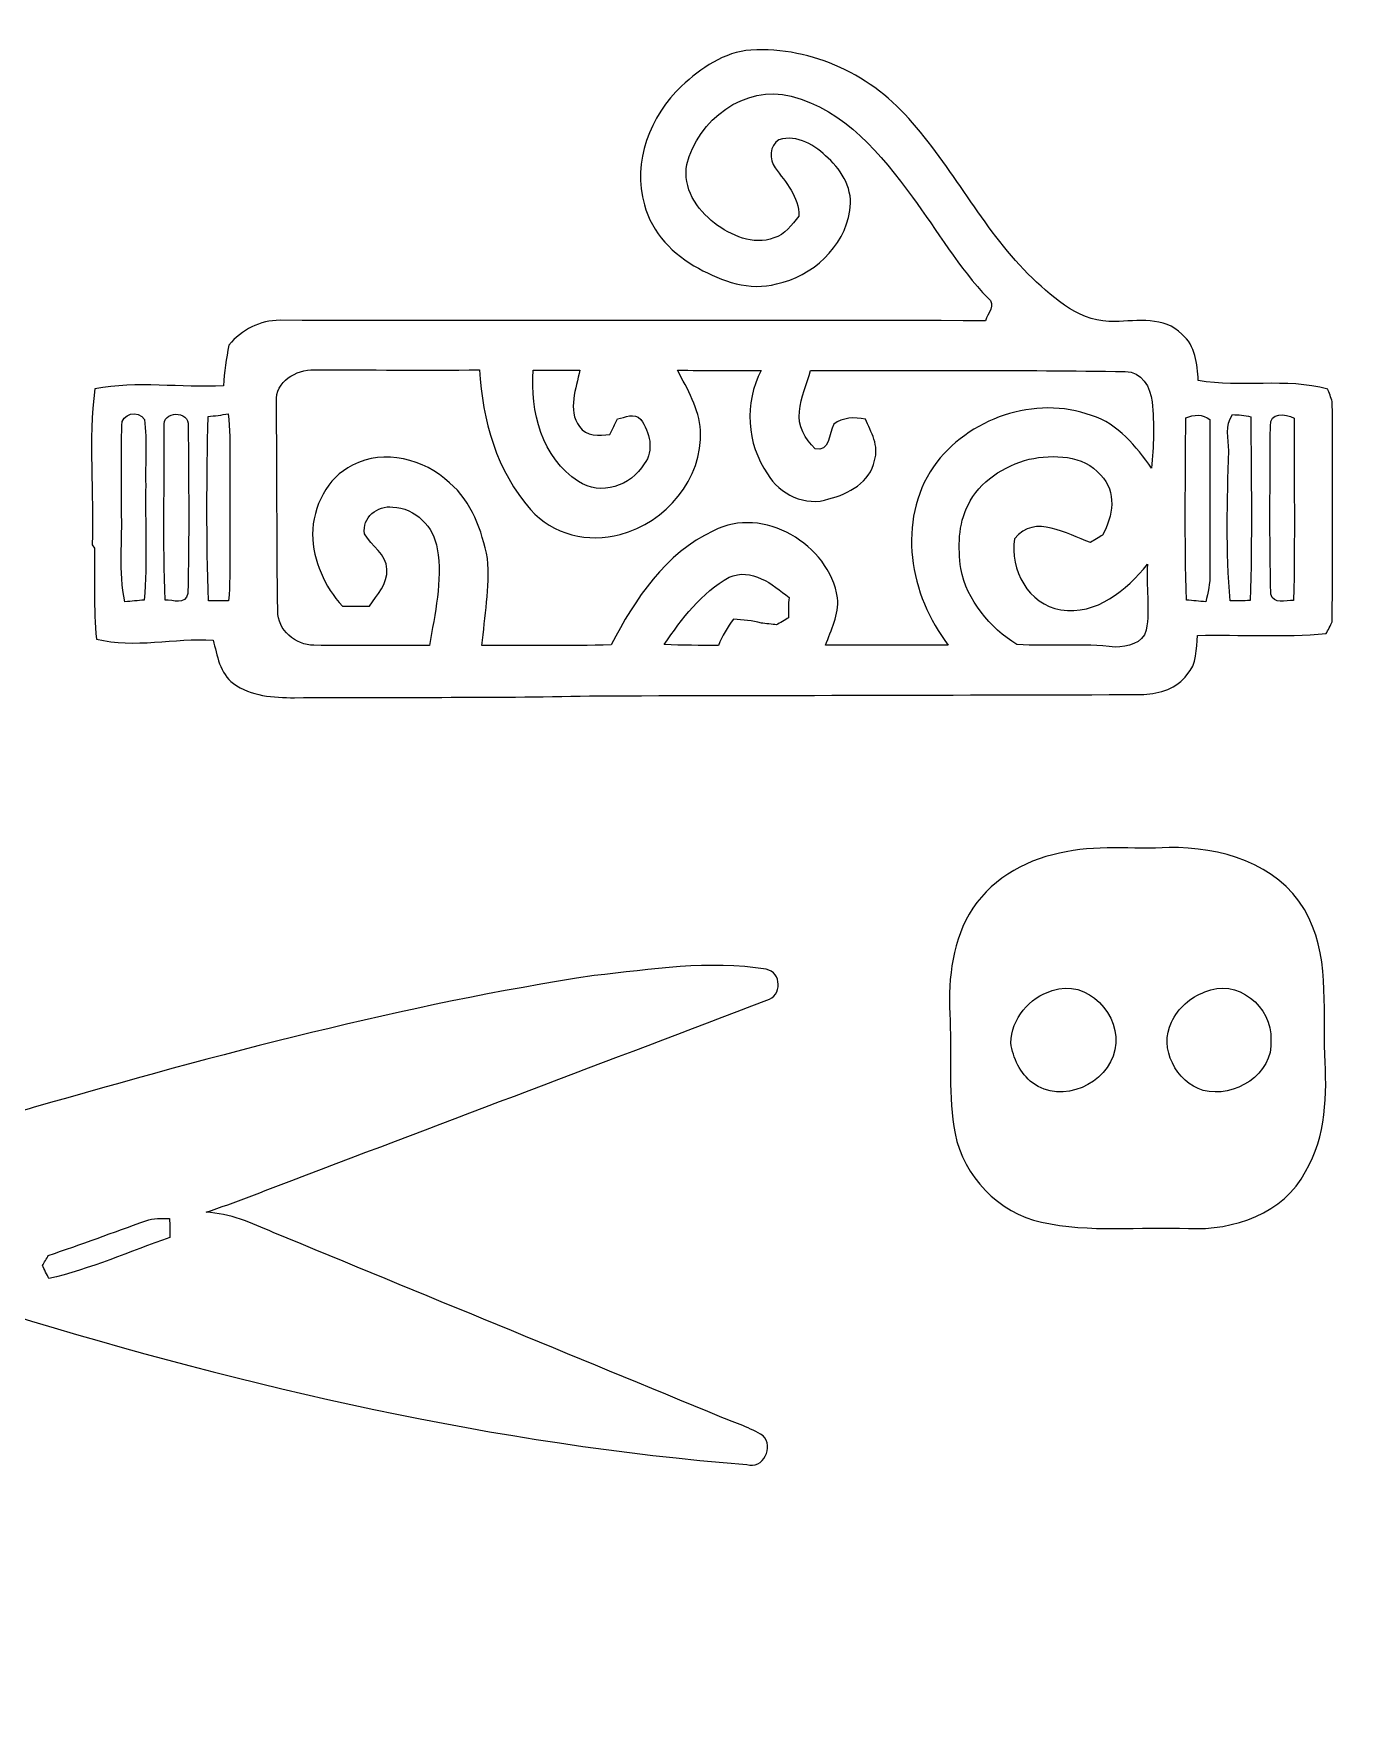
# Model space of a CAD drawing. Header units: centimetres. Extents: x -11.6 to 11.6, y -13.3 to 13.3.
# Drawn here: x -3.46 to 5.97, y -13.33 to -1.2 of the extents above; entities that cross this region are included whole.
import ezdxf

# ---------------------------------------------------------------- set-up
doc = ezdxf.new("R2010")
doc.units = ezdxf.units.CM
doc.header["$MEASUREMENT"] = 0
doc.layers.add('Camada 1', color=7, linetype='Continuous')

msp = doc.modelspace()

# ---------------------------------------------------------------- linework, layer by layer
at = {"layer": 'Camada 1', "color": 156}
for points, knots in [([(-11.61344, 13.16073), (-11.62826, 13.24574), (-11.55488, 13.32794), (-11.46739, 13.31207), (-11.46739, 13.31207), (-5.09376, 13.31382), (1.27987, 13.3117), (7.65352, 13.31312), (7.65352, 13.31312), (7.76958, 13.30854), (7.90115, 13.33993), (7.99606, 13.25386), (7.99606, 13.25386), (8.00417, 12.22269), (7.9957, 11.19152), (8.00028, 10.16035), (8.00028, 10.16035), (8.00064, 10.06545), (7.99747, 9.9702), (7.989, 9.8753), (7.989, 9.8753), (7.9696, 9.8633), (7.93009, 9.83932), (7.91033, 9.82733), (7.91033, 9.82733), (4.64889, 9.82591), (1.38747, 9.82944), (-1.8743, 9.82556), (-1.8743, 9.82556), (-2.14171, 9.14682), (-2.40347, 8.4656), (-2.67017, 7.78615), (-2.67017, 7.78615), (-2.85433, 7.31485), (-3.04024, 6.84001), (-3.13831, 6.34188), (-3.13831, 6.34188), (-3.20957, 5.95629), (-3.22121, 5.53507), (-3.04095, 5.17666), (-3.04095, 5.17666), (-2.8829, 4.86726), (-2.54458, 4.70641), (-2.21755, 4.64397), (-2.21755, 4.64397), (-1.75331, 4.55894), (-1.2841, 4.50778), (-0.81738, 4.44076), (-0.81738, 4.44076), (0.28292, 4.36915), (1.3836, 4.30176), (2.48391, 4.23121), (2.48391, 4.23121), (2.69098, 4.21534), (2.89877, 4.21462), (3.10585, 4.20441), (3.10585, 4.20441), (3.29423, 4.20017), (3.49956, 4.19805), (3.66253, 4.30635), (3.66253, 4.30635), (3.80293, 4.39844), (3.85409, 4.56988), (3.89008, 4.72439), (3.89008, 4.72439), (3.95427, 5.0112), (4.04035, 5.29271), (4.14972, 5.56577), (4.14972, 5.56577), (4.2813, 5.87162), (4.36986, 6.20077), (4.56917, 6.47276), (4.56917, 6.47276), (4.71594, 6.68267), (4.9096, 6.86118), (5.13927, 6.97688), (5.13927, 6.97688), (5.14667, 7.68561), (5.14139, 8.3947), (5.13891, 9.10343), (5.13891, 9.10343), (5.13715, 9.16834), (5.1562, 9.23042), (5.17065, 9.29251), (5.17065, 9.29251), (5.33576, 9.31086), (5.50298, 9.33273), (5.66914, 9.31403), (5.66914, 9.31403), (5.78908, 9.28934), (5.77391, 9.14188), (5.75875, 9.05051), (5.75875, 9.05051), (5.72099, 8.94785), (5.59859, 8.98277), (5.51532, 8.97325), (5.51532, 8.97325), (5.51602, 8.35025), (5.5132, 7.72688), (5.51638, 7.10388), (5.51638, 7.10388), (5.67548, 7.10177), (5.8353, 7.12082), (5.99369, 7.10494), (5.99369, 7.10494), (6.13409, 7.06649), (6.19159, 6.90667), (6.18842, 6.77403), (6.18842, 6.77403), (6.17431, 6.10376), (6.17926, 5.43277), (6.18313, 4.76215), (6.18313, 4.76215), (6.18983, 3.8682), (6.18277, 2.97427), (6.19972, 2.08033), (6.19972, 2.08033), (6.20218, 1.82209), (6.24521, 1.56069), (6.20289, 1.30386), (6.20289, 1.30386), (6.17466, 1.13736), (5.99546, 1.04951), (5.83881, 1.07032), (5.83881, 1.07032), (5.8427, 1.01847), (5.84729, 0.96555), (5.85152, 0.91298), (5.85152, 0.91298), (5.8794, 0.52105), (5.89633, 0.11112), (5.76438, -0.26492), (5.76438, -0.26492), (5.68819, -0.28892), (5.59611, -0.32173), (5.5312, -0.25471), (5.5312, -0.25471), (5.36787, -0.09207), (5.42995, 0.16087), (5.42042, 0.36759), (5.42042, 0.36759), (5.27227, 0.37146), (5.11104, 0.30938), (4.97416, 0.38876), (4.97416, 0.38876), (4.88209, 0.44908), (4.92619, 0.56902), (4.95618, 0.65158), (4.95618, 0.65158), (5.00486, 0.66745), (5.05354, 0.68262), (5.10292, 0.69673), (5.10292, 0.69673), (5.10645, 0.83219), (5.10857, 0.96731), (5.10575, 1.10277), (5.10575, 1.10277), (5.03166, 1.12182), (4.95969, 1.14723), (4.89372, 1.18497), (4.89372, 1.18497), (4.88032, 1.22273), (4.86692, 1.25976), (4.85352, 1.2968), (4.85352, 1.2968), (3.0226, 1.0862), (1.19345, 0.85619), (-0.63641, 0.63816), (-0.63641, 0.63816), (-1.74978, 0.50165), (-2.86419, 0.37253), (-3.97722, 0.23176), (-3.97722, 0.23176), (-3.98992, -0.21166), (-3.96098, -0.65475), (-3.96205, -1.09819), (-3.96205, -1.09819), (-3.96733, -1.14864), (-3.99308, -1.19345), (-4.01143, -1.24001), (-4.01143, -1.24001), (-4.05341, -1.25552), (-4.09539, -1.27141), (-4.13737, -1.28763), (-4.13737, -1.28763), (-4.13773, -1.37018), (-4.14055, -1.45274), (-4.14689, -1.53528), (-4.14689, -1.53528), (-4.34833, -1.60126), (-4.56706, -1.56739), (-4.77519, -1.5635), (-4.77519, -1.5635), (-4.86197, -1.49825), (-4.84645, -1.38324), (-4.84328, -1.28834), (-4.84328, -1.28834), (-4.89055, -1.2633), (-4.94911, -1.25095), (-4.98228, -1.20614), (-4.98228, -1.20614), (-5.04296, -1.09643), (-5.01261, -0.96731), (-5.01791, -0.84807), (-5.01791, -0.84807), (-4.99463, -0.34254), (-4.97521, 0.16544), (-5.01826, 0.67062), (-5.01826, 0.67062), (-5.00274, 0.86676), (-5.01368, 1.1169), (-4.82282, 1.23437), (-4.82282, 1.23437), (-4.82177, 1.29998), (-4.82141, 1.36525), (-4.81999, 1.4305), (-4.81999, 1.4305), (-5.31495, 1.4753), (-5.83812, 1.5702), (-6.235, 1.89018), (-6.235, 1.89018), (-6.3507, 1.9745), (-6.41702, 2.10996), (-6.53979, 2.1851), (-6.53979, 2.1851), (-6.55637, 1.94486), (-6.48017, 1.67815), (-6.60788, 1.45837), (-6.60788, 1.45837), (-6.68725, 1.3215), (-6.86047, 1.36172), (-6.99028, 1.38077), (-6.99028, 1.38077), (-7.03721, 1.22378), (-7.1007, 1.05728), (-7.24393, 0.96273), (-7.24393, 0.96273), (-7.53109, 0.75812), (-7.90257, 0.75247), (-8.24089, 0.77116), (-8.24089, 0.77116), (-8.243, 0.70097), (-8.24441, 0.63076), (-8.24653, 0.5602), (-8.24653, 0.5602), (-8.28639, 0.33584), (-8.36436, 0.08183), (-8.58696, -0.02399), (-8.58696, -0.02399), (-8.92421, -0.17463), (-9.3225, -0.1644), (-9.66328, -0.02962), (-9.66328, -0.02962), (-9.84391, 0.04056), (-10.00337, 0.17992), (-10.06439, 0.36759), (-10.06439, 0.36759), (-10.17235, 0.69179), (-10.1346, 1.03893), (-10.11943, 1.37371), (-10.11943, 1.37371), (-10.09967, 2.10397), (-10.1413, 2.83386), (-10.13106, 3.5641), (-10.13106, 3.5641), (-10.13953, 4.35222), (-10.10602, 5.13927), (-10.11872, 5.92737), (-10.11872, 5.92737), (-10.12754, 6.16091), (-10.06687, 6.41032), (-9.89471, 6.57718), (-9.89471, 6.57718), (-9.73772, 6.72041), (-9.52605, 6.81107), (-9.31156, 6.79944), (-9.31156, 6.79944), (-9.06744, 6.79309), (-8.8018, 6.79838), (-8.59155, 6.65409), (-8.59155, 6.65409), (-8.40669, 6.53133), (-8.31074, 6.31401), (-8.27652, 6.10129), (-8.27652, 6.10129), (-8.22889, 5.76333), (-8.24089, 5.42042), (-8.26346, 5.08105), (-8.26346, 5.08105), (-8.2677, 4.77943), (-8.26805, 4.47745), (-8.2691, 4.17547), (-8.2691, 4.17547), (-8.12659, 4.17724), (-7.98371, 4.18112), (-7.84083, 4.18182), (-7.84083, 4.18182), (-7.79673, 4.48027), (-7.84577, 4.78048), (-7.83943, 5.07965), (-7.83943, 5.07965), (-7.83872, 6.66184), (-7.84895, 8.24406), (-7.85213, 9.82627), (-7.85213, 9.82627), (-9.06956, 9.83014), (-10.28735, 9.82274), (-11.50479, 9.83014), (-11.50479, 9.83014), (-11.58521, 9.82238), (-11.62014, 9.91658), (-11.61308, 9.98255), (-11.61308, 9.98255), (-11.61273, 11.04194), (-11.61308, 12.10133), (-11.61344, 13.16073)], [0, 0, 0, 0, 0.0125, 0.0125, 0.0125, 0.0125, 0.025, 0.025, 0.025, 0.025, 0.0375, 0.0375, 0.0375, 0.0375, 0.05, 0.05, 0.05, 0.05, 0.0625, 0.0625, 0.0625, 0.0625, 0.075, 0.075, 0.075, 0.075, 0.0875, 0.0875, 0.0875, 0.0875, 0.1, 0.1, 0.1, 0.1, 0.1125, 0.1125, 0.1125, 0.1125, 0.125, 0.125, 0.125, 0.125, 0.1375, 0.1375, 0.1375, 0.1375, 0.15, 0.15, 0.15, 0.15, 0.1625, 0.1625, 0.1625, 0.1625, 0.175, 0.175, 0.175, 0.175, 0.1875, 0.1875, 0.1875, 0.1875, 0.2, 0.2, 0.2, 0.2, 0.2125, 0.2125, 0.2125, 0.2125, 0.225, 0.225, 0.225, 0.225, 0.2375, 0.2375, 0.2375, 0.2375, 0.25, 0.25, 0.25, 0.25, 0.2625, 0.2625, 0.2625, 0.2625, 0.275, 0.275, 0.275, 0.275, 0.2875, 0.2875, 0.2875, 0.2875, 0.3, 0.3, 0.3, 0.3, 0.3125, 0.3125, 0.3125, 0.3125, 0.325, 0.325, 0.325, 0.325, 0.3375, 0.3375, 0.3375, 0.3375, 0.35, 0.35, 0.35, 0.35, 0.3625, 0.3625, 0.3625, 0.3625, 0.375, 0.375, 0.375, 0.375, 0.3875, 0.3875, 0.3875, 0.3875, 0.4, 0.4, 0.4, 0.4, 0.4125, 0.4125, 0.4125, 0.4125, 0.425, 0.425, 0.425, 0.425, 0.4375, 0.4375, 0.4375, 0.4375, 0.45, 0.45, 0.45, 0.45, 0.4625, 0.4625, 0.4625, 0.4625, 0.475, 0.475, 0.475, 0.475, 0.4875, 0.4875, 0.4875, 0.4875, 0.5, 0.5, 0.5, 0.5, 0.5125, 0.5125, 0.5125, 0.5125, 0.525, 0.525, 0.525, 0.525, 0.5375, 0.5375, 0.5375, 0.5375, 0.55, 0.55, 0.55, 0.55, 0.5625, 0.5625, 0.5625, 0.5625, 0.575, 0.575, 0.575, 0.575, 0.5875, 0.5875, 0.5875, 0.5875, 0.6, 0.6, 0.6, 0.6, 0.6125, 0.6125, 0.6125, 0.6125, 0.625, 0.625, 0.625, 0.625, 0.6375, 0.6375, 0.6375, 0.6375, 0.65, 0.65, 0.65, 0.65, 0.6625, 0.6625, 0.6625, 0.6625, 0.675, 0.675, 0.675, 0.675, 0.6875, 0.6875, 0.6875, 0.6875, 0.7, 0.7, 0.7, 0.7, 0.7125, 0.7125, 0.7125, 0.7125, 0.725, 0.725, 0.725, 0.725, 0.7375, 0.7375, 0.7375, 0.7375, 0.75, 0.75, 0.75, 0.75, 0.7625, 0.7625, 0.7625, 0.7625, 0.775, 0.775, 0.775, 0.775, 0.7875, 0.7875, 0.7875, 0.7875, 0.8, 0.8, 0.8, 0.8, 0.8125, 0.8125, 0.8125, 0.8125, 0.825, 0.825, 0.825, 0.825, 0.8375, 0.8375, 0.8375, 0.8375, 0.85, 0.85, 0.85, 0.85, 0.8625, 0.8625, 0.8625, 0.8625, 0.875, 0.875, 0.875, 0.875, 0.8875, 0.8875, 0.8875, 0.8875, 0.9, 0.9, 0.9, 0.9, 0.9125, 0.9125, 0.9125, 0.9125, 0.925, 0.925, 0.925, 0.925, 0.9375, 0.9375, 0.9375, 0.9375, 0.95, 0.95, 0.95, 0.95, 0.9625, 0.9625, 0.9625, 0.9625, 0.975, 0.975, 0.975, 0.975, 1, 1, 1, 1]), ([(1.19167, -1.57692), (1.32997, -1.44992), (1.49613, -1.33173), (1.68945, -1.31867), (1.68945, -1.31867), (2.13184, -1.29329), (2.56892, -1.50247), (2.84902, -1.8415), (2.84902, -1.8415), (3.16194, -2.19428), (3.36973, -2.62819), (3.71052, -2.95768), (3.71052, -2.95768), (3.87278, -3.11114), (4.06469, -3.27871), (4.30318, -3.26955), (4.30318, -3.26955), (4.4651, -3.26531), (4.65878, -3.23003), (4.78472, -3.3602), (4.78472, -3.3602), (4.88102, -3.44275), (4.89654, -3.57363), (4.90185, -3.69252), (4.90185, -3.69252), (5.20912, -3.7486), (5.53013, -3.67205), (5.83211, -3.75462), (5.83211, -3.75462), (5.84022, -3.77684), (5.85645, -3.82093), (5.86493, -3.84315), (5.86493, -3.84315), (5.86668, -4.37127), (5.86705, -4.89937), (5.86422, -5.42783), (5.86422, -5.42783), (5.85364, -5.449), (5.83247, -5.49098), (5.82153, -5.51215), (5.82153, -5.51215), (5.5139, -5.53931), (5.20452, -5.51814), (4.89584, -5.5245), (4.89584, -5.5245), (4.88702, -5.62151), (4.89408, -5.73193), (4.8207, -5.80777), (4.8207, -5.80777), (4.75051, -5.90656), (4.62633, -5.94184), (4.51131, -5.94959), (4.51131, -5.94959), (3.18416, -5.95347), (1.85596, -5.95595), (0.52916, -5.95877), (0.52916, -5.95877), (-0.17709, -5.97675), (-0.8837, -5.96547), (-1.58996, -5.97252), (-1.58996, -5.97252), (-1.73955, -5.97217), (-1.90253, -5.96159), (-2.02776, -5.87092), (-2.02776, -5.87092), (-2.12583, -5.7972), (-2.14488, -5.66914), (-2.17275, -5.55837), (-2.17275, -5.55837), (-2.45251, -5.54177), (-2.73685, -5.6201), (-3.01201, -5.55059), (-3.01201, -5.55059), (-3.03213, -5.33364), (-3.02365, -5.11527), (-3.02577, -4.89795), (-3.02577, -4.89795), (-3.02577, -4.89795), (-3.042, -4.87327), (-3.042, -4.87327), (-3.042, -4.87327), (-3.02894, -4.50003), (-3.07128, -4.12326), (-3.0219, -3.7525), (-3.0219, -3.7525), (-2.7185, -3.69359), (-2.40595, -3.7486), (-2.09868, -3.73062), (-2.09868, -3.73062), (-2.09515, -3.63185), (-2.07926, -3.53447), (-2.05987, -3.43817), (-2.05987, -3.43817), (-1.96849, -3.32809), (-1.83761, -3.25895), (-1.69262, -3.26036), (-1.69262, -3.26036), (-0.00423, -3.26565), (1.68451, -3.25931), (3.3729, -3.26354), (3.3729, -3.26354), (3.3909, -3.21203), (3.45193, -3.14678), (3.39231, -3.10127), (3.39231, -3.10127), (3.18135, -2.8822), (3.02965, -2.61796), (2.84868, -2.37559), (2.84868, -2.37559), (2.62678, -2.06903), (2.3622, -1.748), (1.97908, -1.65028), (1.97908, -1.65028), (1.64711, -1.56245), (1.30422, -1.82245), (1.22977, -2.14136), (1.22977, -2.14136), (1.19556, -2.30752), (1.30104, -2.46415), (1.42733, -2.56151), (1.42733, -2.56151), (1.54622, -2.65148), (1.70497, -2.72274), (1.85454, -2.66876), (1.85454, -2.66876), (1.93498, -2.64653), (1.98225, -2.57245), (2.0327, -2.51213), (2.0327, -2.51213), (2.03729, -2.37208), (1.93745, -2.27083), (1.86407, -2.16429), (1.86407, -2.16429), (1.81963, -2.10431), (1.82279, -2.00447), (1.89018, -1.96356), (1.89018, -1.96356), (2.02211, -1.92193), (2.1537, -2.00306), (2.2433, -2.09479), (2.2433, -2.09479), (2.34702, -2.18827), (2.42639, -2.32728), (2.39923, -2.47156), (2.39923, -2.47156), (2.36007, -2.73649), (2.13006, -2.94464), (1.87359, -2.9979), (1.87359, -2.9979), (1.68027, -3.05293), (1.48096, -2.97956), (1.31268, -2.88678), (1.31268, -2.88678), (1.13312, -2.79011), (0.97542, -2.63207), (0.92463, -2.42992), (0.92463, -2.42992), (0.83643, -2.12443), (0.96555, -1.78929), (1.19167, -1.57692)], [0, 0, 0, 0, 0.02439024, 0.02439024, 0.02439024, 0.02439024, 0.04878049, 0.04878049, 0.04878049, 0.04878049, 0.07317073, 0.07317073, 0.07317073, 0.07317073, 0.09756098, 0.09756098, 0.09756098, 0.09756098, 0.12195122, 0.12195122, 0.12195122, 0.12195122, 0.14634146, 0.14634146, 0.14634146, 0.14634146, 0.17073171, 0.17073171, 0.17073171, 0.17073171, 0.19512195, 0.19512195, 0.19512195, 0.19512195, 0.2195122, 0.2195122, 0.2195122, 0.2195122, 0.24390244, 0.24390244, 0.24390244, 0.24390244, 0.26829268, 0.26829268, 0.26829268, 0.26829268, 0.29268293, 0.29268293, 0.29268293, 0.29268293, 0.31707317, 0.31707317, 0.31707317, 0.31707317, 0.34146341, 0.34146341, 0.34146341, 0.34146341, 0.36585366, 0.36585366, 0.36585366, 0.36585366, 0.3902439, 0.3902439, 0.3902439, 0.3902439, 0.41463415, 0.41463415, 0.41463415, 0.41463415, 0.43902439, 0.43902439, 0.43902439, 0.43902439, 0.46341463, 0.46341463, 0.46341463, 0.46341463, 0.48780488, 0.48780488, 0.48780488, 0.48780488, 0.51219512, 0.51219512, 0.51219512, 0.51219512, 0.53658537, 0.53658537, 0.53658537, 0.53658537, 0.56097561, 0.56097561, 0.56097561, 0.56097561, 0.58536585, 0.58536585, 0.58536585, 0.58536585, 0.6097561, 0.6097561, 0.6097561, 0.6097561, 0.63414634, 0.63414634, 0.63414634, 0.63414634, 0.65853659, 0.65853659, 0.65853659, 0.65853659, 0.68292683, 0.68292683, 0.68292683, 0.68292683, 0.70731707, 0.70731707, 0.70731707, 0.70731707, 0.73170732, 0.73170732, 0.73170732, 0.73170732, 0.75609756, 0.75609756, 0.75609756, 0.75609756, 0.7804878, 0.7804878, 0.7804878, 0.7804878, 0.80487805, 0.80487805, 0.80487805, 0.80487805, 0.82926829, 0.82926829, 0.82926829, 0.82926829, 0.85365854, 0.85365854, 0.85365854, 0.85365854, 0.87804878, 0.87804878, 0.87804878, 0.87804878, 0.90243902, 0.90243902, 0.90243902, 0.90243902, 0.92682927, 0.92682927, 0.92682927, 0.92682927, 0.95121951, 0.95121951, 0.95121951, 0.95121951, 1, 1, 1, 1]), ([(1.1617, -3.61984), (1.1617, -3.61984), (1.1617, -3.61984), (1.1617, -3.61984), (1.1617, -3.61984), (1.23401, -3.75567), (1.31833, -3.89573), (1.32608, -4.05341), (1.32608, -4.05341), (1.34513, -4.39844), (1.07702, -4.71487), (0.74999, -4.79918), (0.74999, -4.79918), (0.52492, -4.86304), (0.26212, -4.79989), (0.10688, -4.61997), (0.10688, -4.61997), (-0.13687, -4.34622), (-0.23988, -3.97615), (-0.25929, -3.61667), (-0.25929, -3.61667), (-0.65546, -3.62091), (-1.05127, -3.61597), (-1.44709, -3.61631), (-1.44709, -3.61631), (-1.57621, -3.61209), (-1.72755, -3.70063), (-1.71908, -3.84527), (-1.71908, -3.84527), (-1.71379, -4.34657), (-1.71626, -4.84786), (-1.70956, -5.34882), (-1.70956, -5.34882), (-1.71131, -5.4864), (-1.58114, -5.5954), (-1.44921, -5.59576), (-1.44921, -5.59576), (-1.17228, -5.60105), (-0.89534, -5.59681), (-0.61841, -5.59611), (-0.61841, -5.59611), (-0.58278, -5.36751), (-0.52351, -5.13432), (-0.56373, -4.90255), (-0.56373, -4.90255), (-0.58666, -4.74627), (-0.72214, -4.60762), (-0.88335, -4.60199), (-0.88335, -4.60199), (-0.99094, -4.58823), (-1.1063, -4.67924), (-1.08549, -4.7939), (-1.08549, -4.7939), (-1.03928, -4.8835), (-0.92816, -4.9403), (-0.92463, -5.0493), (-0.92463, -5.0493), (-0.91897, -5.15443), (-0.99518, -5.23346), (-1.05127, -5.31354), (-1.05127, -5.31354), (-1.11619, -5.31354), (-1.18075, -5.31424), (-1.24529, -5.31566), (-1.24529, -5.31566), (-1.37371, -5.17348), (-1.45345, -4.98968), (-1.46015, -4.79812), (-1.46015, -4.79812), (-1.45555, -4.59916), (-1.35678, -4.39242), (-1.17264, -4.30213), (-1.17264, -4.30213), (-0.94509, -4.18146), (-0.65617, -4.25696), (-0.47519, -4.42736), (-0.47519, -4.42736), (-0.31537, -4.5653), (-0.24377, -4.77061), (-0.20214, -4.97134), (-0.20214, -4.97134), (-0.18625, -5.18159), (-0.22189, -5.38938), (-0.24306, -5.59788), (-0.24306, -5.59788), (0.06667, -5.59399), (0.37677, -5.60246), (0.6865, -5.59223), (0.6865, -5.59223), (0.85514, -5.2652), (1.07456, -4.93323), (1.41958, -4.77378), (1.41958, -4.77378), (1.77517, -4.58611), (2.25248, -4.87115), (2.31174, -5.25533), (2.31174, -5.25533), (2.32339, -5.37491), (2.26518, -5.48569), (2.22496, -5.59505), (2.22496, -5.59505), (2.51882, -5.59576), (2.81305, -5.59647), (3.1069, -5.59469), (3.1069, -5.59469), (2.82821, -5.23909), (2.73543, -4.7011), (2.99966, -4.3127), (2.99966, -4.3127), (3.2466, -3.9638), (3.73167, -3.79552), (4.13631, -3.94475), (4.13631, -3.94475), (4.32717, -4.00507), (4.45664, -4.1663), (4.56706, -4.32364), (4.56706, -4.32364), (4.58152, -4.16524), (4.58752, -4.00543), (4.57093, -3.84739), (4.57093, -3.84739), (4.5607, -3.74297), (4.49579, -3.62725), (4.37761, -3.62902), (4.37761, -3.62902), (3.62444, -3.61492), (2.87126, -3.62549), (2.11807, -3.6202), (2.11807, -3.6202), (2.08808, -3.71722), (2.04927, -3.81316), (2.03729, -3.91512), (2.03729, -3.91512), (2.02177, -4.01813), (2.08068, -4.11302), (2.15018, -4.18358), (2.15018, -4.18358), (2.25743, -4.21111), (2.24861, -4.07353), (2.28353, -4.00755), (2.28353, -4.00755), (2.3502, -3.95746), (2.43204, -3.95569), (2.51107, -3.97016), (2.51107, -3.97016), (2.55164, -4.06364), (2.61267, -4.16348), (2.57632, -4.26861), (2.57632, -4.26861), (2.54635, -4.42489), (2.39006, -4.50744), (2.2493, -4.54413), (2.2493, -4.54413), (2.0828, -4.60162), (1.89406, -4.51167), (1.80798, -4.36421), (1.80798, -4.36421), (1.6584, -4.14725), (1.64007, -3.85339), (1.76318, -3.6202), (1.76318, -3.6202), (1.56279, -3.62091), (1.36207, -3.61984), (1.1617, -3.61984)], [0, 0, 0, 0, 0.02380952, 0.02380952, 0.02380952, 0.02380952, 0.04761905, 0.04761905, 0.04761905, 0.04761905, 0.07142857, 0.07142857, 0.07142857, 0.07142857, 0.0952381, 0.0952381, 0.0952381, 0.0952381, 0.11904762, 0.11904762, 0.11904762, 0.11904762, 0.14285714, 0.14285714, 0.14285714, 0.14285714, 0.16666667, 0.16666667, 0.16666667, 0.16666667, 0.19047619, 0.19047619, 0.19047619, 0.19047619, 0.21428571, 0.21428571, 0.21428571, 0.21428571, 0.23809524, 0.23809524, 0.23809524, 0.23809524, 0.26190476, 0.26190476, 0.26190476, 0.26190476, 0.28571429, 0.28571429, 0.28571429, 0.28571429, 0.30952381, 0.30952381, 0.30952381, 0.30952381, 0.33333333, 0.33333333, 0.33333333, 0.33333333, 0.35714286, 0.35714286, 0.35714286, 0.35714286, 0.38095238, 0.38095238, 0.38095238, 0.38095238, 0.4047619, 0.4047619, 0.4047619, 0.4047619, 0.42857143, 0.42857143, 0.42857143, 0.42857143, 0.45238095, 0.45238095, 0.45238095, 0.45238095, 0.47619048, 0.47619048, 0.47619048, 0.47619048, 0.5, 0.5, 0.5, 0.5, 0.52380952, 0.52380952, 0.52380952, 0.52380952, 0.54761905, 0.54761905, 0.54761905, 0.54761905, 0.57142857, 0.57142857, 0.57142857, 0.57142857, 0.5952381, 0.5952381, 0.5952381, 0.5952381, 0.61904762, 0.61904762, 0.61904762, 0.61904762, 0.64285714, 0.64285714, 0.64285714, 0.64285714, 0.66666667, 0.66666667, 0.66666667, 0.66666667, 0.69047619, 0.69047619, 0.69047619, 0.69047619, 0.71428571, 0.71428571, 0.71428571, 0.71428571, 0.73809524, 0.73809524, 0.73809524, 0.73809524, 0.76190476, 0.76190476, 0.76190476, 0.76190476, 0.78571429, 0.78571429, 0.78571429, 0.78571429, 0.80952381, 0.80952381, 0.80952381, 0.80952381, 0.83333333, 0.83333333, 0.83333333, 0.83333333, 0.85714286, 0.85714286, 0.85714286, 0.85714286, 0.88095238, 0.88095238, 0.88095238, 0.88095238, 0.9047619, 0.9047619, 0.9047619, 0.9047619, 0.92857143, 0.92857143, 0.92857143, 0.92857143, 0.95238095, 0.95238095, 0.95238095, 0.95238095, 1, 1, 1, 1]), ([(0.12522, -3.61879), (0.12522, -3.61879), (0.12522, -3.61879), (0.12522, -3.61879), (0.12522, -3.61879), (0.10266, -3.91337), (0.18767, -4.25062), (0.45049, -4.41819), (0.45049, -4.41819), (0.60749, -4.52613), (0.83007, -4.44923), (0.92321, -4.29294), (0.92321, -4.29294), (0.99484, -4.197), (0.96414, -4.06152), (0.89746, -3.97228), (0.89746, -3.97228), (0.85054, -3.92041), (0.78668, -3.95993), (0.73096, -3.96875), (0.73096, -3.96875), (0.71261, -4.00578), (0.69427, -4.04283), (0.67627, -4.07987), (0.67627, -4.07987), (0.60006, -4.08727), (0.50694, -4.09751), (0.4579, -4.02412), (0.4579, -4.02412), (0.36724, -3.90313), (0.43814, -3.75038), (0.45931, -3.61879), (0.45931, -3.61879), (0.34783, -3.61914), (0.23636, -3.61914), (0.12522, -3.61879)], [0, 0, 0, 0, 0.1, 0.1, 0.1, 0.1, 0.2, 0.2, 0.2, 0.2, 0.3, 0.3, 0.3, 0.3, 0.4, 0.4, 0.4, 0.4, 0.5, 0.5, 0.5, 0.5, 0.6, 0.6, 0.6, 0.6, 0.7, 0.7, 0.7, 0.7, 0.8, 0.8, 0.8, 0.8, 1, 1, 1, 1]), ([(-2.82892, -4.01708), (-2.82892, -4.01708), (-2.82892, -4.01708), (-2.82892, -4.01708), (-2.82892, -4.01708), (-2.83562, -4.21852), (-2.82857, -4.42029), (-2.83138, -4.62173), (-2.83138, -4.62173), (-2.82256, -4.84222), (-2.85396, -5.06589), (-2.80634, -5.28319), (-2.80634, -5.28319), (-2.76014, -5.27897), (-2.71392, -5.27507), (-2.6677, -5.2712), (-2.6677, -5.2712), (-2.64653, -4.99533), (-2.66171, -4.71874), (-2.65747, -4.44287), (-2.65747, -4.44287), (-2.66206, -4.28625), (-2.64512, -4.12855), (-2.667, -3.97298), (-2.667, -3.97298), (-2.70756, -3.90136), (-2.83669, -3.92994), (-2.82892, -4.01708)], [0, 0, 0, 0, 0.125, 0.125, 0.125, 0.125, 0.25, 0.25, 0.25, 0.25, 0.375, 0.375, 0.375, 0.375, 0.5, 0.5, 0.5, 0.5, 0.625, 0.625, 0.625, 0.625, 0.75, 0.75, 0.75, 0.75, 1, 1, 1, 1]), ([(-2.52411, -4.02519), (-2.52411, -4.02519), (-2.52411, -4.02519), (-2.52411, -4.02519), (-2.52411, -4.02519), (-2.52377, -4.44076), (-2.53293, -4.85668), (-2.51848, -5.2719), (-2.51848, -5.2719), (-2.45921, -5.26908), (-2.37348, -5.30789), (-2.35513, -5.22427), (-2.35513, -5.22427), (-2.34421, -4.82353), (-2.34984, -4.4217), (-2.35196, -4.02096), (-2.35196, -4.02096), (-2.34138, -3.90418), (-2.54387, -3.90771), (-2.52411, -4.02519)], [0, 0, 0, 0, 0.16666667, 0.16666667, 0.16666667, 0.16666667, 0.33333333, 0.33333333, 0.33333333, 0.33333333, 0.5, 0.5, 0.5, 0.5, 0.66666667, 0.66666667, 0.66666667, 0.66666667, 1, 1, 1, 1]), ([(-2.2098, -3.95181), (-2.2098, -3.95181), (-2.2098, -3.95181), (-2.2098, -3.95181), (-2.2098, -3.95181), (-2.21826, -4.39313), (-2.2232, -4.83551), (-2.20627, -5.27649), (-2.20627, -5.27649), (-2.1583, -5.27649), (-2.1103, -5.27614), (-2.06199, -5.27578), (-2.06199, -5.27578), (-2.0447, -5.04613), (-2.05668, -4.81576), (-2.05351, -4.58576), (-2.05351, -4.58576), (-2.05739, -4.36808), (-2.04294, -4.15008), (-2.06445, -3.93312), (-2.06445, -3.93312), (-2.11278, -3.94053), (-2.1611, -3.94687), (-2.2098, -3.95181)], [0, 0, 0, 0, 0.14285714, 0.14285714, 0.14285714, 0.14285714, 0.28571429, 0.28571429, 0.28571429, 0.28571429, 0.42857143, 0.42857143, 0.42857143, 0.42857143, 0.57142857, 0.57142857, 0.57142857, 0.57142857, 0.71428571, 0.71428571, 0.71428571, 0.71428571, 1, 1, 1, 1]), ([(4.81188, -3.96063), (4.81188, -3.96063), (4.81188, -3.96063), (4.81188, -3.96063), (4.81188, -3.96063), (4.81153, -4.39737), (4.80165, -4.83446), (4.81787, -5.27085), (4.81787, -5.27085), (4.86375, -5.27507), (4.90996, -5.27931), (4.95618, -5.28319), (4.95618, -5.28319), (4.97275, -5.21723), (4.98722, -5.1502), (4.98581, -5.08175), (4.98581, -5.08175), (4.98474, -4.71275), (4.98439, -4.3434), (4.9851, -3.9744), (4.9851, -3.9744), (4.93289, -3.93242), (4.87045, -3.9377), (4.81188, -3.96063)], [0, 0, 0, 0, 0.14285714, 0.14285714, 0.14285714, 0.14285714, 0.28571429, 0.28571429, 0.28571429, 0.28571429, 0.42857143, 0.42857143, 0.42857143, 0.42857143, 0.57142857, 0.57142857, 0.57142857, 0.57142857, 0.71428571, 0.71428571, 0.71428571, 0.71428571, 1, 1, 1, 1]), ([(5.12056, -4.1984), (5.12056, -4.1984), (5.12056, -4.1984), (5.12056, -4.1984), (5.12056, -4.1984), (5.11245, -4.55789), (5.09729, -4.91808), (5.13184, -5.27685), (5.13184, -5.27685), (5.17913, -5.27685), (5.2271, -5.27614), (5.27473, -5.27437), (5.27473, -5.27437), (5.2899, -4.8341), (5.28214, -4.39349), (5.27931, -3.95323), (5.27931, -3.95323), (5.23558, -3.9437), (5.19148, -3.93876), (5.14738, -3.93841), (5.14738, -3.93841), (5.09128, -4.01601), (5.12127, -4.11091), (5.12056, -4.1984)], [0, 0, 0, 0, 0.14285714, 0.14285714, 0.14285714, 0.14285714, 0.28571429, 0.28571429, 0.28571429, 0.28571429, 0.42857143, 0.42857143, 0.42857143, 0.42857143, 0.57142857, 0.57142857, 0.57142857, 0.57142857, 0.71428571, 0.71428571, 0.71428571, 0.71428571, 1, 1, 1, 1]), ([(5.42008, -4.02201), (5.42008, -4.02201), (5.42008, -4.02201), (5.42008, -4.02201), (5.42008, -4.02201), (5.41796, -4.42382), (5.41267, -4.82635), (5.42325, -5.22781), (5.42325, -5.22781), (5.44442, -5.30613), (5.52838, -5.26873), (5.58658, -5.27297), (5.58658, -5.27297), (5.59752, -4.83658), (5.58906, -4.39985), (5.59118, -3.96346), (5.59118, -3.96346), (5.52591, -3.93171), (5.41584, -3.91865), (5.42008, -4.02201)], [0, 0, 0, 0, 0.16666667, 0.16666667, 0.16666667, 0.16666667, 0.33333333, 0.33333333, 0.33333333, 0.33333333, 0.5, 0.5, 0.5, 0.5, 0.66666667, 0.66666667, 0.66666667, 0.66666667, 1, 1, 1, 1]), ([(3.68757, -4.25803), (3.68757, -4.25803), (3.68757, -4.25803), (3.68757, -4.25803), (3.68757, -4.25803), (3.50838, -4.30917), (3.33128, -4.41501), (3.24838, -4.58857), (3.24838, -4.58857), (3.1757, -4.72827), (3.17816, -4.89196), (3.19617, -5.04437), (3.19617, -5.04437), (3.24026, -5.27473), (3.40606, -5.4684), (3.60009, -5.59082), (3.60009, -5.59082), (3.8347, -5.6067), (4.07175, -5.57742), (4.30564, -5.60987), (4.30564, -5.60987), (4.3942, -5.60528), (4.50215, -5.58658), (4.52825, -5.48604), (4.52825, -5.48604), (4.55753, -5.33047), (4.52437, -5.17031), (4.53707, -5.01332), (4.53707, -5.01332), (4.38714, -5.19818), (4.17018, -5.38198), (3.91478, -5.34105), (3.91478, -5.34105), (3.68265, -5.3026), (3.54717, -5.05178), (3.58245, -4.83022), (3.58245, -4.83022), (3.73203, -4.64431), (3.95464, -4.80165), (4.1282, -4.85598), (4.1282, -4.85598), (4.14972, -4.84292), (4.19276, -4.81682), (4.21428, -4.80377), (4.21428, -4.80377), (4.28871, -4.67113), (4.32011, -4.4905), (4.20158, -4.37232), (4.20158, -4.37232), (4.07599, -4.2231), (3.86291, -4.22521), (3.68757, -4.25803)], [0, 0, 0, 0, 0.07142857, 0.07142857, 0.07142857, 0.07142857, 0.14285714, 0.14285714, 0.14285714, 0.14285714, 0.21428571, 0.21428571, 0.21428571, 0.21428571, 0.28571429, 0.28571429, 0.28571429, 0.28571429, 0.35714286, 0.35714286, 0.35714286, 0.35714286, 0.42857143, 0.42857143, 0.42857143, 0.42857143, 0.5, 0.5, 0.5, 0.5, 0.57142857, 0.57142857, 0.57142857, 0.57142857, 0.64285714, 0.64285714, 0.64285714, 0.64285714, 0.71428571, 0.71428571, 0.71428571, 0.71428571, 0.78571429, 0.78571429, 0.78571429, 0.78571429, 0.85714286, 0.85714286, 0.85714286, 0.85714286, 1, 1, 1, 1]), ([(1.53246, -5.1068), (1.53246, -5.1068), (1.53246, -5.1068), (1.53246, -5.1068), (1.53246, -5.1068), (1.33526, -5.21794), (1.19167, -5.4049), (1.06715, -5.59011), (1.06715, -5.59011), (1.19661, -5.59611), (1.32644, -5.59681), (1.45591, -5.59611), (1.45591, -5.59611), (1.48449, -5.52908), (1.51977, -5.46488), (1.56491, -5.40737), (1.56491, -5.40737), (1.63194, -5.41267), (1.69898, -5.41937), (1.76459, -5.43594), (1.76459, -5.43594), (1.79175, -5.43913), (1.84572, -5.44547), (1.87289, -5.44865), (1.87289, -5.44865), (1.89442, -5.4363), (1.9371, -5.4116), (1.95862, -5.39891), (1.95862, -5.39891), (1.95721, -5.34987), (1.95862, -5.30083), (1.96285, -5.25215), (1.96285, -5.25215), (1.8436, -5.15691), (1.69438, -5.0359), (1.53246, -5.1068)], [0, 0, 0, 0, 0.1, 0.1, 0.1, 0.1, 0.2, 0.2, 0.2, 0.2, 0.3, 0.3, 0.3, 0.3, 0.4, 0.4, 0.4, 0.4, 0.5, 0.5, 0.5, 0.5, 0.6, 0.6, 0.6, 0.6, 0.7, 0.7, 0.7, 0.7, 0.8, 0.8, 0.8, 0.8, 1, 1, 1, 1]), ([(-9.53487, -5.32906), (-9.17328, -5.26308), (-8.79545, -5.32482), (-8.45643, -5.46135), (-8.45643, -5.46135), (-8.09236, -5.60811), (-7.77628, -5.89986), (-7.6475, -6.27627), (-7.6475, -6.27627), (-7.57096, -6.5038), (-7.53745, -6.74441), (-7.53039, -6.98429), (-7.53039, -6.98429), (-7.52968, -7.13563), (-7.43937, -7.26934), (-7.31908, -7.35507), (-7.31908, -7.35507), (-7.03262, -7.55402), (-6.74299, -7.75017), (-6.42937, -7.90468), (-6.42937, -7.90468), (-5.8314, -8.22959), (-5.21864, -8.52699), (-4.59069, -8.79016), (-4.59069, -8.79016), (-4.37091, -8.87801), (-4.15642, -8.99936), (-3.91583, -9.01664), (-3.91583, -9.01664), (-3.75849, -9.03005), (-3.61456, -8.95526), (-3.46569, -8.91821), (-3.46569, -8.91821), (-2.13995, -8.53581), (-0.80222, -8.17845), (0.56339, -7.9689), (0.56339, -7.9689), (0.97225, -7.92692), (1.38852, -7.85566), (1.79846, -7.92373), (1.79846, -7.92373), (1.91099, -7.94456), (1.91593, -8.11635), (1.80269, -8.14599), (1.80269, -8.14599), (0.66674, -8.58061), (-0.47201, -9.00852), (-1.6083, -9.44209), (-1.6083, -9.44209), (-1.81363, -9.51759), (-2.01577, -9.60191), (-2.22391, -9.66927), (-2.22391, -9.66927), (-2.05387, -9.6788), (-1.89688, -9.74653), (-1.74308, -9.81428), (-1.74308, -9.81428), (-0.66922, -10.25842), (0.40604, -10.7001), (1.4799, -11.1439), (1.4799, -11.1439), (1.57938, -11.18551), (1.68485, -11.21692), (1.77623, -11.27619), (1.77623, -11.27619), (1.85949, -11.35238), (1.77517, -11.52172), (1.6591, -11.48291), (1.6591, -11.48291), (-0.14252, -11.34004), (-1.91416, -10.93011), (-3.63996, -10.40306), (-3.63996, -10.40306), (-3.79801, -10.3653), (-3.95357, -10.26371), (-4.1208, -10.30427), (-4.1208, -10.30427), (-4.53743, -10.42212), (-4.9403, -10.59144), (-5.36434, -10.68246), (-5.36434, -10.68246), (-5.79895, -10.75689), (-6.18701, -11.04971), (-6.37575, -11.44834), (-6.37575, -11.44834), (-6.41314, -11.54324), (-6.52463, -11.57534), (-6.61599, -11.5457), (-6.61599, -11.5457), (-7.08907, -11.43353), (-7.58789, -11.63778), (-7.91562, -11.98033), (-7.91562, -11.98033), (-8.01193, -12.07805), (-8.03168, -12.22092), (-8.09271, -12.33945), (-8.09271, -12.33945), (-8.2176, -12.59416), (-8.382, -12.8471), (-8.636, -12.98892), (-8.636, -12.98892), (-8.94538, -13.17519), (-9.33379, -13.17342), (-9.66787, -13.05772), (-9.66787, -13.05772), (-9.85273, -12.99915), (-10.03123, -12.91449), (-10.17587, -12.78325), (-10.17587, -12.78325), (-10.27182, -12.68764), (-10.4214, -12.69929), (-10.5417, -12.73281), (-10.5417, -12.73281), (-10.83697, -12.83511), (-11.0617, -13.06194), (-11.28853, -13.2669), (-11.28853, -13.2669), (-11.36826, -13.32759), (-11.45539, -13.25316), (-11.52348, -13.21187), (-11.52348, -13.21187), (-11.5704, -13.01362), (-11.41448, -12.86369), (-11.2836, -12.74127), (-11.2836, -12.74127), (-11.03453, -12.5095), (-10.73255, -12.34897), (-10.46233, -12.14542), (-10.46233, -12.14542), (-10.49761, -11.78207), (-10.39777, -11.39684), (-10.13812, -11.13189), (-10.13812, -11.13189), (-9.93069, -10.89589), (-9.6139, -10.80416), (-9.31474, -10.75619), (-9.31474, -10.75619), (-8.85436, -10.71915), (-8.3954, -10.89589), (-8.03451, -11.17458), (-8.03451, -11.17458), (-7.97877, -11.22539), (-7.89939, -11.20315), (-7.83166, -11.20386), (-7.83166, -11.20386), (-7.68809, -11.19292), (-7.54062, -11.19433), (-7.40375, -11.1439), (-7.40375, -11.1439), (-6.83648, -10.94176), (-6.28402, -10.65035), (-5.87199, -10.20268), (-5.87199, -10.20268), (-5.70406, -10.0069), (-5.52379, -9.78853), (-5.5185, -9.51688), (-5.5185, -9.51688), (-5.68537, -9.2276), (-5.95241, -9.01982), (-6.20606, -8.81167), (-6.20606, -8.81167), (-6.68937, -8.42856), (-7.20619, -8.09166), (-7.72759, -7.76323), (-7.72759, -7.76323), (-7.7918, -7.72442), (-7.85917, -7.6909), (-7.92656, -7.65844), (-7.92656, -7.65844), (-8.35448, -7.95267), (-8.92739, -8.05039), (-9.41669, -7.85777), (-9.41669, -7.85777), (-9.519, -7.88952), (-9.63753, -7.92762), (-9.73878, -7.87152), (-9.73878, -7.87152), (-9.8305, -7.79039), (-9.82274, -7.66056), (-9.82591, -7.54944), (-9.82591, -7.54944), (-10.1741, -7.38152), (-10.34062, -6.99593), (-10.39177, -6.63222), (-10.39177, -6.63222), (-10.49584, -6.06602), (-10.1039, -5.449), (-9.53487, -5.32906)], [0, 0, 0, 0, 0.02083333, 0.02083333, 0.02083333, 0.02083333, 0.04166667, 0.04166667, 0.04166667, 0.04166667, 0.0625, 0.0625, 0.0625, 0.0625, 0.08333333, 0.08333333, 0.08333333, 0.08333333, 0.10416667, 0.10416667, 0.10416667, 0.10416667, 0.125, 0.125, 0.125, 0.125, 0.14583333, 0.14583333, 0.14583333, 0.14583333, 0.16666667, 0.16666667, 0.16666667, 0.16666667, 0.1875, 0.1875, 0.1875, 0.1875, 0.20833333, 0.20833333, 0.20833333, 0.20833333, 0.22916667, 0.22916667, 0.22916667, 0.22916667, 0.25, 0.25, 0.25, 0.25, 0.27083333, 0.27083333, 0.27083333, 0.27083333, 0.29166667, 0.29166667, 0.29166667, 0.29166667, 0.3125, 0.3125, 0.3125, 0.3125, 0.33333333, 0.33333333, 0.33333333, 0.33333333, 0.35416667, 0.35416667, 0.35416667, 0.35416667, 0.375, 0.375, 0.375, 0.375, 0.39583333, 0.39583333, 0.39583333, 0.39583333, 0.41666667, 0.41666667, 0.41666667, 0.41666667, 0.4375, 0.4375, 0.4375, 0.4375, 0.45833333, 0.45833333, 0.45833333, 0.45833333, 0.47916667, 0.47916667, 0.47916667, 0.47916667, 0.5, 0.5, 0.5, 0.5, 0.52083333, 0.52083333, 0.52083333, 0.52083333, 0.54166667, 0.54166667, 0.54166667, 0.54166667, 0.5625, 0.5625, 0.5625, 0.5625, 0.58333333, 0.58333333, 0.58333333, 0.58333333, 0.60416667, 0.60416667, 0.60416667, 0.60416667, 0.625, 0.625, 0.625, 0.625, 0.64583333, 0.64583333, 0.64583333, 0.64583333, 0.66666667, 0.66666667, 0.66666667, 0.66666667, 0.6875, 0.6875, 0.6875, 0.6875, 0.70833333, 0.70833333, 0.70833333, 0.70833333, 0.72916667, 0.72916667, 0.72916667, 0.72916667, 0.75, 0.75, 0.75, 0.75, 0.77083333, 0.77083333, 0.77083333, 0.77083333, 0.79166667, 0.79166667, 0.79166667, 0.79166667, 0.8125, 0.8125, 0.8125, 0.8125, 0.83333333, 0.83333333, 0.83333333, 0.83333333, 0.85416667, 0.85416667, 0.85416667, 0.85416667, 0.875, 0.875, 0.875, 0.875, 0.89583333, 0.89583333, 0.89583333, 0.89583333, 0.91666667, 0.91666667, 0.91666667, 0.91666667, 0.9375, 0.9375, 0.9375, 0.9375, 0.95833333, 0.95833333, 0.95833333, 0.95833333, 1, 1, 1, 1]), ([(3.9056, -7.08942), (4.16348, -7.02804), (4.43018, -7.06332), (4.69229, -7.04956), (4.69229, -7.04956), (5.056, -7.0432), (5.47088, -7.16138), (5.6642, -7.49547), (5.6642, -7.49547), (5.85082, -7.80944), (5.79508, -8.18868), (5.81201, -8.53722), (5.81201, -8.53722), (5.82541, -8.8219), (5.82365, -9.12388), (5.67265, -9.37682), (5.67265, -9.37682), (5.51814, -9.67846), (5.15372, -9.80157), (4.83305, -9.78641), (4.83305, -9.78641), (4.48062, -9.77265), (4.12326, -9.81816), (3.77577, -9.74054), (3.77577, -9.74054), (3.46709, -9.67422), (3.21697, -9.41175), (3.1556, -9.10342), (3.1556, -9.10342), (3.10373, -8.83673), (3.13302, -8.56262), (3.11925, -8.29239), (3.11925, -8.29239), (3.10479, -8.03239), (3.12384, -7.75864), (3.25683, -7.52827), (3.25683, -7.52827), (3.39195, -7.29192), (3.64348, -7.1434), (3.9056, -7.08942)], [0, 0, 0, 0, 0.09090909, 0.09090909, 0.09090909, 0.09090909, 0.18181818, 0.18181818, 0.18181818, 0.18181818, 0.27272727, 0.27272727, 0.27272727, 0.27272727, 0.36363636, 0.36363636, 0.36363636, 0.36363636, 0.45454545, 0.45454545, 0.45454545, 0.45454545, 0.54545455, 0.54545455, 0.54545455, 0.54545455, 0.63636364, 0.63636364, 0.63636364, 0.63636364, 0.72727273, 0.72727273, 0.72727273, 0.72727273, 0.81818182, 0.81818182, 0.81818182, 0.81818182, 1, 1, 1, 1]), ([(3.85339, -8.07685), (3.85339, -8.07685), (3.85339, -8.07685), (3.85339, -8.07685), (3.85339, -8.07685), (3.68935, -8.12729), (3.55988, -8.27933), (3.55494, -8.45326), (3.55494, -8.45326), (3.57222, -8.56156), (3.62267, -8.67233), (3.71157, -8.74041), (3.71157, -8.74041), (3.91795, -8.89565), (4.25626, -8.75205), (4.30318, -8.50159), (4.30318, -8.50159), (4.35751, -8.25675), (4.1042, -7.98512), (3.85339, -8.07685)], [0, 0, 0, 0, 0.16666667, 0.16666667, 0.16666667, 0.16666667, 0.33333333, 0.33333333, 0.33333333, 0.33333333, 0.5, 0.5, 0.5, 0.5, 0.66666667, 0.66666667, 0.66666667, 0.66666667, 1, 1, 1, 1]), ([(4.94911, -8.08672), (4.94911, -8.08672), (4.94911, -8.08672), (4.94911, -8.08672), (4.94911, -8.08672), (4.84611, -8.12587), (4.75509, -8.20208), (4.71028, -8.30403), (4.71028, -8.30403), (4.6161, -8.48924), (4.74379, -8.7376), (4.93781, -8.79439), (4.93781, -8.79439), (5.16183, -8.85189), (5.44089, -8.67903), (5.4243, -8.43209), (5.4243, -8.43209), (5.43877, -8.19538), (5.17489, -7.98018), (4.94911, -8.08672)], [0, 0, 0, 0, 0.16666667, 0.16666667, 0.16666667, 0.16666667, 0.33333333, 0.33333333, 0.33333333, 0.33333333, 0.5, 0.5, 0.5, 0.5, 0.66666667, 0.66666667, 0.66666667, 0.66666667, 1, 1, 1, 1]), ([(-2.65677, -9.73137), (-2.65677, -9.73137), (-2.65677, -9.73137), (-2.65677, -9.73137), (-2.65677, -9.73137), (-2.88995, -9.81499), (-3.12242, -9.9007), (-3.35704, -9.98044), (-3.35704, -9.98044), (-3.36727, -9.99842), (-3.38807, -10.03477), (-3.39831, -10.05275), (-3.39831, -10.05275), (-3.38737, -10.07638), (-3.36515, -10.12331), (-3.35385, -10.14694), (-3.35385, -10.14694), (-3.05469, -10.0785), (-2.77247, -9.95115), (-2.4832, -9.85026), (-2.4832, -9.85026), (-2.48391, -9.8051), (-2.48496, -9.75995), (-2.48603, -9.71515), (-2.48603, -9.71515), (-2.54353, -9.71444), (-2.60244, -9.7095), (-2.65677, -9.73137)], [0, 0, 0, 0, 0.125, 0.125, 0.125, 0.125, 0.25, 0.25, 0.25, 0.25, 0.375, 0.375, 0.375, 0.375, 0.5, 0.5, 0.5, 0.5, 0.625, 0.625, 0.625, 0.625, 0.75, 0.75, 0.75, 0.75, 1, 1, 1, 1])]:
    msp.add_open_spline(points, degree=3, knots=knots, dxfattribs=at)

doc.saveas('drawing.dxf')
